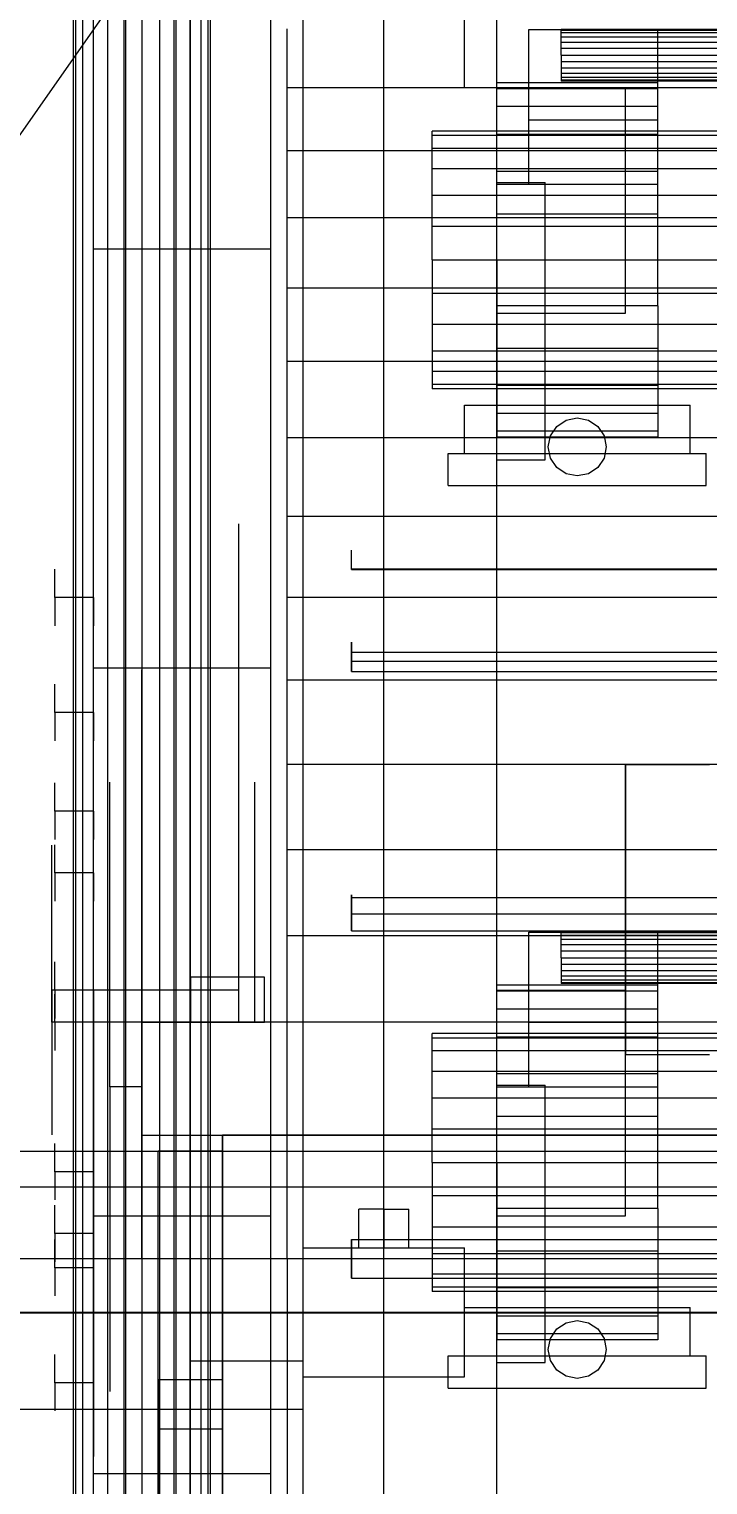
# Model space of a CAD drawing. Header units: millimetres. Extents: x -2500 to 58855, y -53268 to 6837.
# Drawn here: x -1485 to -1274.5, y -34453.5 to -34001.9 of the extents above; entities that cross this region are included whole.
import ezdxf

# ---------------------------------------------------------------- set-up
doc = ezdxf.new("R2010")
doc.units = ezdxf.units.MM
for name, color, linetype, lineweight in [('COTAS_O', 1, 'Continuous', 0), ('COTAS_P', 1, 'Continuous', 0), ('COTAS_R', 1, 'Continuous', 0), ('frontal_briquetadora', 7, 'Continuous', 0), ('frontal_mezcladora', 7, 'Continuous', 0), ('frontal_secador', 7, 'Continuous', 0), ('frontal_tolva', 7, 'Continuous', 0)]:
    doc.layers.add(name, color=color, linetype=linetype, lineweight=lineweight)
doc.dimstyles.new('R19_100', dxfattribs={"dimtxt": 250, "dimasz": 150, "dimexe": 150, "dimexo": 80, "dimgap": 100, "dimtad": 1, "dimtih": 1, "dimtoh": 1, "dimdsep": 46, "dimcen": 0.09, "dimadec": 0, "dimazin": 0, "dimtfac": 1, "dimtdec": 4, "dimtofl": 0, "dimtmove": 0, "dimatfit": 3, "dimfxl": 1, "dimtolj": 1, "dimtzin": 0, "dimarcsym": 0})

# ---------------------------------------------------------------- blocks, each defined once
blk = doc.blocks.new('*D37')
at = {"layer": 'COTAS_R', "color": 0, "lineweight": -2, "transparency": 16777216}
for p, q in [((-1750, -35420), (-1750, -34450)), ((2600, -35420), (2600, -34450)), ((-1600, -34600), (2450, -34600))]:
    blk.add_line(p, q, dxfattribs=at)
at = {"layer": 'COTAS_R', "color": 0, "transparency": 16777216}
for points in [[(-1600, -34575), (-1600, -34625), (-1750, -34600)], [(2450, -34575), (2450, -34625), (2600, -34600)]]:
    blk.add_solid(points, dxfattribs=at)
at = {"layer": 'Defpoints', "color": 0, "transparency": 16777216}
for p in [(2600, -34600), (-1750, -35500), (2600, -35500)]:
    blk.add_point(p, dxfattribs=at)
blk = doc.blocks.new('*D38')
at = {"layer": 'COTAS_O', "color": 0, "lineweight": -2, "transparency": 16777216}
for p, q in [((-1645, -31700), (-875, -31700)), ((-1025, -34250), (-1025, -31850)), ((-1645, -34400), (-875, -34400))]:
    blk.add_line(p, q, dxfattribs=at)
at = {"layer": 'COTAS_O', "color": 0, "transparency": 16777216}
for points in [[(-1050, -31850), (-1000, -31850), (-1025, -31700)], [(-1050, -34250), (-1000, -34250), (-1025, -34400)]]:
    blk.add_solid(points, dxfattribs=at)
at = {"layer": 'Defpoints', "color": 0, "transparency": 16777216}
for p in [(-1725, -31700), (-1025, -31700), (-1725, -34400)]:
    blk.add_point(p, dxfattribs=at)
blk = doc.blocks.new('*D39')
at = {"layer": 'COTAS_O', "color": 0, "lineweight": -2, "transparency": 16777216}
for p, q in [((-1725, -34320), (-1725, -33550)), ((1725, -34320), (1725, -33550)), ((-1575, -33700), (1575, -33700))]:
    blk.add_line(p, q, dxfattribs=at)
at = {"layer": 'COTAS_O', "color": 0, "transparency": 16777216}
for points in [[(-1575, -33675), (-1575, -33725), (-1725, -33700)], [(1575, -33675), (1575, -33725), (1725, -33700)]]:
    blk.add_solid(points, dxfattribs=at)
at = {"layer": 'Defpoints', "color": 0, "transparency": 16777216}
for p in [(1725, -33700), (-1725, -34400), (1725, -34400)]:
    blk.add_point(p, dxfattribs=at)
blk = doc.blocks.new('*D44')
at = {"layer": 'COTAS_O', "color": 0, "lineweight": -2, "transparency": 16777216}
for p, q in [((-1400, -33700), (-630, -33700)), ((-780, -35850), (-780, -33850)), ((-1400, -36000), (-630, -36000))]:
    blk.add_line(p, q, dxfattribs=at)
at = {"layer": 'COTAS_O', "color": 0, "transparency": 16777216}
for points in [[(-805, -33850), (-755, -33850), (-780, -33700)], [(-805, -35850), (-755, -35850), (-780, -36000)]]:
    blk.add_solid(points, dxfattribs=at)
at = {"layer": 'Defpoints', "color": 0, "transparency": 16777216}
for p in [(-1480, -33700), (-780, -33700), (-1480, -36000)]:
    blk.add_point(p, dxfattribs=at)
blk = doc.blocks.new('*D46')
at = {"layer": 'COTAS_P', "color": 0, "lineweight": -2, "transparency": 16777216}
for p, q in [((-1320, -33000), (-550, -33000)), ((-700, -35850), (-700, -33150)), ((-1320, -36000), (-550, -36000))]:
    blk.add_line(p, q, dxfattribs=at)
at = {"layer": 'COTAS_P', "color": 0, "transparency": 16777216}
for points in [[(-725, -33150), (-675, -33150), (-700, -33000)], [(-725, -35850), (-675, -35850), (-700, -36000)]]:
    blk.add_solid(points, dxfattribs=at)
at = {"layer": 'Defpoints', "color": 0, "transparency": 16777216}
for p in [(-1400, -33000), (-700, -33000), (-1400, -36000)]:
    blk.add_point(p, dxfattribs=at)

msp = doc.modelspace()

# ---------------------------------------------------------------- linework, layer by layer
at = {"layer": 'frontal_briquetadora'}
for p, q in [((-1405, -34020.086), (-1405, -34001.746)), ((-1405, -34039.668), (-1405, -34020.086)), ((-630, -34020.086), (-1405, -34020.086)), ((-1405, -34060.408), (-1405, -34039.668)), ((-630, -34039.668), (-1405, -34039.668)), ((-1405, -34082.216), (-1405, -34060.408)), ((-630, -34060.408), (-1405, -34060.408)), ((-1405, -34105), (-1405, -34082.216)), ((-630, -34082.216), (-1405, -34082.216)), ((-1405, -34128.662), (-1405, -34105)), ((-630, -34105), (-1405, -34105)), ((-1405, -34153.1), (-1405, -34128.662)), ((-630, -34128.662), (-1405, -34128.662)), ((-1465, -34158.033), (-1465, -34155.338)), ((-1420, -34158.033), (-1420, -34155.338)), ((-1405, -34178.21), (-1405, -34153.1)), ((-630, -34153.1), (-1405, -34153.1)), ((-1465, -34163.372), (-1465, -34158.033)), ((-1420, -34163.372), (-1420, -34158.033)), ((-1465, -34171.257), (-1465, -34163.372)), ((-1420, -34171.257), (-1420, -34163.372)), ((-1385, -34164.709), (-1385, -34163.55)), ((-1385, -34166.797), (-1385, -34164.709)), ((-1477, -34171.164), (-1477, -34169.426)), ((-1465, -34171.164), (-1465, -34169.426)), ((-1405, -34170.313), (-1405, -34169.4)), ((-1385, -34169.4), (-1385, -34166.797)), ((-1220, -34169.4), (-1385, -34169.4)), ((-1385, -34169.4), (-1385, -34169.412)), ((-1385, -34169.415), (-1385, -34169.402)), ((-1385, -34169.412), (-1385, -34169.424)), ((-1385, -34169.424), (-1385, -34169.436)), ((-1385, -34169.436), (-1385, -34169.448)), ((-1385, -34169.484), (-1385, -34169.443)), ((-1385, -34169.448), (-1385, -34169.46)), ((-1385, -34169.46), (-1385, -34169.472)), ((-1385, -34169.472), (-1385, -34169.484)), ((-1385, -34169.484), (-1220, -34169.484)), ((-1477, -34174.295), (-1477, -34171.164)), ((-1477, -34178.2), (-1477, -34174.295)), ((-1465, -34174.295), (-1465, -34171.164)), ((-1465, -34181.539), (-1465, -34171.257)), ((-1465, -34178.2), (-1465, -34174.295)), ((-1420, -34181.539), (-1420, -34171.257)), ((-1405, -34173.044), (-1405, -34170.313)), ((-1405, -34177.569), (-1405, -34173.044)), ((-1465, -34178.2), (-1477, -34178.2)), ((-1477, -34178.2), (-1477, -34182.105)), ((-1465, -34178.2), (-1465, -34182.105)), ((-1405, -34183.851), (-1405, -34177.569)), ((-1405, -34203.884), (-1405, -34178.21)), ((-630, -34178.21), (-1405, -34178.21)), ((-1477, -34182.105), (-1477, -34185.236)), ((-1465, -34194.029), (-1465, -34181.539)), ((-1465, -34182.105), (-1465, -34185.236)), ((-1420, -34194.029), (-1420, -34181.539)), ((-1477, -34185.236), (-1477, -34186.974)), ((-1465, -34185.236), (-1465, -34186.974)), ((-1405, -34191.835), (-1405, -34183.851)), ((-1405, -34201.454), (-1405, -34191.835)), ((-1385, -34192.355), (-1385, -34192.084)), ((-1385, -34192.084), (-1385, -34192.649)), ((-1385, -34192.334), (-1385, -34192.143)), ((-1385, -34192.143), (-1385, -34193.147)), ((-1385, -34193.68), (-1385, -34192.334)), ((-1385, -34193.425), (-1385, -34192.355)), ((-1385, -34192.649), (-1385, -34193.972)), ((-1465, -34208.492), (-1465, -34194.029)), ((-1420, -34208.492), (-1420, -34194.029)), ((-1385, -34193.147), (-1385, -34195.144)), ((-1385, -34195.144), (-1385, -34193.425)), ((-1385, -34195.912), (-1385, -34193.68)), ((-1385, -34193.972), (-1385, -34195.867)), ((-1385, -34195.144), (-875, -34195.144)), ((-1385, -34195.965), (-1385, -34195.144)), ((-1385, -34195.867), (-1385, -34198.071)), ((-1385, -34198.579), (-1385, -34195.912)), ((-1385, -34196.798), (-1385, -34195.965)), ((-1385, -34197.643), (-1385, -34196.798)), ((-1450, -34202.811), (-1450, -34200.668)), ((-1405, -34202.811), (-1405, -34200.668)), ((-1405, -34212.624), (-1405, -34201.454)), ((-1385, -34198.501), (-1385, -34197.643)), ((-875, -34198.071), (-1385, -34198.071)), ((-1385, -34198.071), (-1385, -34198.531)), ((-1385, -34199.37), (-1385, -34198.501)), ((-1385, -34198.531), (-1385, -34198.989)), ((-1385, -34201.143), (-1385, -34198.579)), ((-1385, -34198.989), (-1385, -34199.441)), ((-1385, -34200.251), (-1385, -34199.37)), ((-1385, -34199.441), (-1385, -34199.885)), ((-1385, -34199.885), (-1385, -34200.318)), ((-1385, -34201.143), (-1385, -34200.251)), ((-1385, -34200.318), (-1385, -34200.739)), ((-1385, -34200.739), (-1385, -34201.143)), ((-1385, -34201.143), (-875, -34201.143)), ((-1477, -34206.838), (-1477, -34205.1)), ((-1465, -34206.838), (-1465, -34205.1)), ((-1450, -34207.07), (-1450, -34202.811)), ((-1405, -34207.07), (-1405, -34202.811)), ((-1405, -34230.013), (-1405, -34203.884)), ((-630, -34203.884), (-1405, -34203.884)), ((-1477, -34209.969), (-1477, -34206.838)), ((-1477, -34213.874), (-1477, -34209.969)), ((-1465, -34209.969), (-1465, -34206.838)), ((-1465, -34224.66), (-1465, -34208.492)), ((-1465, -34213.874), (-1465, -34209.969)), ((-1450, -34213.397), (-1450, -34207.07)), ((-1420, -34224.66), (-1420, -34208.492)), ((-1405, -34213.397), (-1405, -34207.07)), ((-1465, -34213.874), (-1477, -34213.874)), ((-1477, -34213.874), (-1477, -34217.779)), ((-1465, -34213.874), (-1465, -34217.779)), ((-1450, -34221.717), (-1450, -34213.397)), ((-1405, -34225.252), (-1405, -34212.624)), ((-1405, -34221.717), (-1405, -34213.397)), ((-1477, -34217.779), (-1477, -34220.911)), ((-1465, -34217.779), (-1465, -34220.911)), ((-1477, -34220.911), (-1477, -34222.649)), ((-1465, -34220.911), (-1465, -34222.649)), ((-1450, -34231.933), (-1450, -34221.717)), ((-1405, -34231.933), (-1405, -34221.717)), ((-1465, -34242.232), (-1465, -34224.66)), ((-1420, -34242.232), (-1420, -34224.66)), ((-1405, -34239.229), (-1405, -34225.252)), ((-1465, -34237.069), (-1465, -34232.569)), ((-1450, -34243.924), (-1450, -34231.933)), ((-1420, -34237.069), (-1420, -34232.569)), ((-1300, -34230.013), (-1405, -34230.013)), ((-1405, -34256.484), (-1405, -34230.013)), ((-630, -34230.013), (-1405, -34230.013)), ((-1405, -34243.924), (-1405, -34231.933)), ((-1300, -34230), (-1274, -34230)), ((-1300, -34230.013), (-1300, -34230)), ((-1300, -34230), (-1300, -34320)), ((-1300, -34256.484), (-1300, -34230.013)), ((-1477, -34237.444), (-1477, -34235.706)), ((-1477, -34240.575), (-1477, -34237.444)), ((-1465, -34237.444), (-1465, -34235.706)), ((-1465, -34245.807), (-1465, -34237.069)), ((-1465, -34240.575), (-1465, -34237.444)), ((-1460, -34239.65), (-1460, -34235.52)), ((-1420, -34245.807), (-1420, -34237.069)), ((-1415, -34239.632), (-1415, -34235.518)), ((-1477, -34244.48), (-1477, -34240.575)), ((-1465, -34244.48), (-1465, -34240.575)), ((-1465, -34260.879), (-1465, -34242.232)), ((-1460, -34247.728), (-1460, -34239.65)), ((-1420, -34260.879), (-1420, -34242.232)), ((-1415, -34247.679), (-1415, -34239.632)), ((-1405, -34254.436), (-1405, -34239.229)), ((-1465, -34244.48), (-1477, -34244.48)), ((-1477, -34244.48), (-1477, -34248.385)), ((-1465, -34244.48), (-1465, -34248.385)), ((-1465, -34258.276), (-1465, -34245.807)), ((-1450, -34257.551), (-1450, -34243.924)), ((-1420, -34258.276), (-1420, -34245.807)), ((-1405, -34257.551), (-1405, -34243.924)), ((-1477, -34248.385), (-1477, -34251.516)), ((-1465, -34248.385), (-1465, -34251.516)), ((-1460, -34259.401), (-1460, -34247.728)), ((-1415, -34259.31), (-1415, -34247.679)), ((-1478, -34258.472), (-1478, -34255.05)), ((-1477, -34251.516), (-1477, -34253.254)), ((-1477, -34256.634), (-1477, -34254.896)), ((-1465, -34251.516), (-1465, -34253.254)), ((-1465, -34256.634), (-1465, -34254.896)), ((-1465, -34258.472), (-1465, -34255.05)), ((-1405, -34270.744), (-1405, -34254.436)), ((-1478, -34268.216), (-1478, -34258.472)), ((-1477, -34259.765), (-1477, -34256.634)), ((-1477, -34263.67), (-1477, -34259.765)), ((-1465, -34259.765), (-1465, -34256.634)), ((-1465, -34273.752), (-1465, -34258.276)), ((-1465, -34268.216), (-1465, -34258.472)), ((-1465, -34263.67), (-1465, -34259.765)), ((-1460, -34274.16), (-1460, -34259.401)), ((-1450, -34272.653), (-1450, -34257.551)), ((-1420, -34273.752), (-1420, -34258.276)), ((-1415, -34274.018), (-1415, -34259.31)), ((-1405, -34283.185), (-1405, -34256.484)), ((-1300, -34256.484), (-1405, -34256.484)), ((-630, -34256.484), (-1405, -34256.484)), ((-1405, -34272.653), (-1405, -34257.551)), ((-1300, -34283.185), (-1300, -34256.484)), ((-1465, -34263.67), (-1477, -34263.67)), ((-1477, -34263.67), (-1477, -34267.575)), ((-1465, -34280.256), (-1465, -34260.879)), ((-1465, -34263.67), (-1465, -34267.575)), ((-1420, -34280.256), (-1420, -34260.879)), ((-1478, -34282.798), (-1478, -34268.216)), ((-1477, -34267.575), (-1477, -34270.707)), ((-1465, -34267.575), (-1465, -34270.707)), ((-1465, -34282.798), (-1465, -34268.216)), ((-1477, -34270.707), (-1477, -34272.445)), ((-1465, -34270.707), (-1465, -34272.445)), ((-1465, -34291.333), (-1465, -34273.752)), ((-1450, -34289.054), (-1450, -34272.653)), ((-1420, -34291.333), (-1420, -34273.752)), ((-1405, -34288.012), (-1405, -34270.744)), ((-1405, -34289.054), (-1405, -34272.653)), ((-1385, -34270.567), (-1385, -34270.413)), ((-1385, -34270.413), (-1385, -34270.797)), ((-1385, -34270.802), (-1385, -34270.422)), ((-1385, -34270.422), (-1385, -34271.246)), ((-1385, -34271.246), (-1385, -34270.567)), ((-1385, -34270.797), (-1385, -34271.687)), ((-1385, -34272.31), (-1385, -34270.802)), ((-1385, -34271.246), (-875, -34271.246)), ((-1385, -34272.71), (-1385, -34271.246)), ((-1385, -34271.687), (-1385, -34273)), ((-1385, -34274.643), (-1385, -34272.31)), ((-1385, -34274.181), (-1385, -34272.71)), ((-1385, -34273), (-1385, -34274.62)), ((-1460, -34291.36), (-1460, -34274.16)), ((-1415, -34291.164), (-1415, -34274.018)), ((-1385, -34275.659), (-1385, -34274.181)), ((-1385, -34274.62), (-1385, -34276.4)), ((-1385, -34277.33), (-1385, -34274.643)), ((-1385, -34277.143), (-1385, -34275.659)), ((-875, -34276.4), (-1385, -34276.4)), ((-1385, -34276.4), (-1385, -34277.306)), ((-1385, -34278.635), (-1385, -34277.143)), ((-1385, -34277.306), (-1385, -34278.191)), ((-1385, -34279.829), (-1385, -34277.33)), ((-1385, -34278.191), (-1385, -34279.036)), ((-1478, -34300), (-1478, -34282.798)), ((-1465, -34300), (-1465, -34280.256)), ((-1465, -34300), (-1465, -34282.798)), ((-1420, -34300), (-1420, -34280.256)), ((-1385, -34280.133), (-1385, -34278.635)), ((-1385, -34279.036), (-1385, -34279.82)), ((-1385, -34279.82), (-1385, -34280.525)), ((-1385, -34281.638), (-1385, -34279.829)), ((-1385, -34281.638), (-1385, -34280.133)), ((-1385, -34280.525), (-1385, -34281.136)), ((-1385, -34281.136), (-1385, -34281.638)), ((-1385, -34281.638), (-875, -34281.638)), ((-1478, -34291.095), (-1478, -34286.426)), ((-1465, -34291.095), (-1465, -34286.426)), ((-1405, -34310), (-1405, -34283.185)), ((-1300, -34283.185), (-1405, -34283.185)), ((-630, -34283.185), (-1405, -34283.185)), ((-1300, -34310), (-1300, -34283.185)), ((-1478, -34299.509), (-1478, -34291.095)), ((-1477, -34292.964), (-1477, -34291.226)), ((-1465, -34299.509), (-1465, -34291.095)), ((-1465, -34292.964), (-1465, -34291.226)), ((-1465, -34310), (-1465, -34291.333)), ((-1460, -34310.248), (-1460, -34291.36)), ((-1450, -34306.56), (-1450, -34289.054)), ((-1420, -34310), (-1420, -34291.333)), ((-1415, -34310), (-1415, -34291.164)), ((-1405, -34306.094), (-1405, -34288.012)), ((-1405, -34306.56), (-1405, -34289.054)), ((-1477, -34296.095), (-1477, -34292.964)), ((-1477, -34300), (-1477, -34296.095)), ((-1465, -34296.095), (-1465, -34292.964)), ((-1465, -34300), (-1465, -34296.095)), ((-1435, -34296), (-1435, -34310)), ((-1412, -34296), (-1435, -34296)), ((-1420, -34310), (-1420, -34296)), ((-1412, -34296), (-1420, -34296)), ((-1412, -34310), (-1412, -34296)), ((-1478, -34310), (-1478, -34299.509)), ((-1465, -34300), (-1478, -34300)), ((-1478, -34300), (-1478, -34317.202)), ((-1465, -34300), (-1477, -34300)), ((-1477, -34300), (-1477, -34303.905)), ((-1465, -34310), (-1465, -34299.509)), ((-1420, -34300), (-1465, -34300)), ((-1465, -34300), (-1465, -34319.744)), ((-1465, -34300), (-1465, -34303.905)), ((-1465, -34300), (-1465, -34317.202)), ((-1420, -34301.43), (-1420, -34300)), ((-1477, -34302.964), (-1477, -34301.226)), ((-1477, -34306.095), (-1477, -34302.964)), ((-1477, -34303.905), (-1477, -34307.036)), ((-1465, -34302.964), (-1465, -34301.226)), ((-1465, -34306.095), (-1465, -34302.964)), ((-1465, -34303.905), (-1465, -34307.036)), ((-1420, -34302.859), (-1420, -34301.43)), ((-1420, -34304.288), (-1420, -34302.859)), ((-1420, -34305.717), (-1420, -34304.288)), ((-1465, -34310), (-1478, -34310)), ((-1478, -34310), (-1478, -34320.491)), ((-1477, -34310), (-1477, -34306.095)), ((-1477, -34307.036), (-1477, -34308.774)), ((-1465, -34310), (-1477, -34310)), ((-1477, -34310), (-1477, -34313.905)), ((-1465, -34310), (-1465, -34306.095)), ((-1465, -34307.036), (-1465, -34308.774)), ((-1450, -34310), (-1465, -34310)), ((-1465, -34310), (-1465, -34328.667)), ((-1465, -34310), (-1465, -34313.905)), ((-1465, -34310), (-1465, -34320.491)), ((-1450, -34324.968), (-1450, -34306.56)), ((-1450, -34310), (-1450, -34312.823)), ((-1450, -34310), (-1415, -34310)), ((-1420, -34310), (-1450, -34310)), ((-1300, -34310), (-1450, -34310)), ((-590, -34310), (-1450, -34310)), ((-1450, -34310), (-1450, -34315.181)), ((-1450, -34315.087), (-1450, -34310)), ((-1450, -34310), (-1450, -34345)), ((-1435, -34310), (-1412, -34310)), ((-1420, -34307.146), (-1420, -34305.717)), ((-1420, -34308.573), (-1420, -34307.146)), ((-1420, -34310), (-1420, -34308.573)), ((-1420, -34310), (-1412, -34310)), ((-1405, -34324.836), (-1405, -34306.094)), ((-1405, -34324.968), (-1405, -34306.56)), ((-630, -34310), (-1405, -34310)), ((-1300, -34310), (-1405, -34310)), ((-1300, -34310), (-1300, -34320)), ((-1477, -34313.905), (-1477, -34317.036)), ((-1465, -34313.905), (-1465, -34317.036)), ((-1460, -34330), (-1460, -34310.248)), ((-1450, -34312.823), (-1450, -34315.662)), ((-1478, -34317.202), (-1478, -34331.784)), ((-1477, -34317.036), (-1477, -34318.774)), ((-1465, -34317.036), (-1465, -34318.774)), ((-1465, -34317.202), (-1465, -34331.784)), ((-1450, -34320.156), (-1450, -34315.087)), ((-1450, -34315.181), (-1450, -34320.34)), ((-1450, -34315.662), (-1450, -34318.513)), ((-1450, -34318.513), (-1450, -34321.376)), ((-1478, -34320.491), (-1478, -34328.905)), ((-1465, -34319.744), (-1465, -34339.121)), ((-1465, -34320.491), (-1465, -34328.905)), ((-1450, -34325.2), (-1450, -34320.156)), ((-1450, -34320.34), (-1450, -34325.452)), ((-1450, -34321.376), (-1450, -34324.246)), ((-1300, -34320), (-1274, -34320)), ((-1450, -34324.246), (-1450, -34327.122)), ((-1450, -34344.06), (-1450, -34324.968)), ((-1450, -34330.212), (-1450, -34325.2)), ((-1450, -34325.452), (-1450, -34330.497)), ((-1450, -34327.122), (-1450, -34330)), ((-1405, -34344.078), (-1405, -34324.836)), ((-1405, -34344.06), (-1405, -34324.968)), ((-1478, -34328.905), (-1478, -34333.574)), ((-1478, -34331.784), (-1478, -34341.528)), ((-1465, -34328.667), (-1465, -34346.248)), ((-1465, -34328.905), (-1465, -34333.574)), ((-1465, -34331.784), (-1465, -34341.528)), ((-1450, -34330), (-1460, -34330)), ((-1460, -34330), (-1460, -34349.752)), ((-1450, -34332.152), (-1450, -34330)), ((-1450, -34335.187), (-1450, -34330.212)), ((-1450, -34330.497), (-1450, -34335.451)), ((-1450, -34334.302), (-1450, -34332.152)), ((-1450, -34336.451), (-1450, -34334.302)), ((-1450, -34340.118), (-1450, -34335.187)), ((-1450, -34335.451), (-1450, -34340.292)), ((-1450, -34338.596), (-1450, -34336.451)), ((-1478, -34341.528), (-1478, -34344.95)), ((-1465, -34339.121), (-1465, -34357.768)), ((-1465, -34341.528), (-1465, -34344.95)), ((-1450, -34340.736), (-1450, -34338.596)), ((-1450, -34345), (-1450, -34340.118)), ((-1450, -34340.292), (-1450, -34345)), ((-1450, -34342.871), (-1450, -34340.736)), ((-1450, -34345), (-1450, -34342.871)), ((-1450, -34363.614), (-1450, -34344.06)), ((-1450, -34345), (-1425, -34345)), ((-1450, -34345), (-590, -34345)), ((-620, -34345), (-1425, -34345)), ((-1425, -34345), (-1425, -34363.493)), ((-1425, -34345), (-1425, -34363.004)), ((-1425, -34345), (-1425, -34510)), ((-1425, -34345), (-1425, -34360.902)), ((-1425, -34357.983), (-1425, -34345)), ((-1425, -34500), (-1425, -34345)), ((-1405, -34363.614), (-1405, -34344.06)), ((-1405, -34363.655), (-1405, -34344.078)), ((-1477, -34349.293), (-1477, -34347.555)), ((-1477, -34352.425), (-1477, -34349.293)), ((-1465, -34346.248), (-1465, -34361.724)), ((-1465, -34349.293), (-1465, -34347.555)), ((-1465, -34352.425), (-1465, -34349.293)), ((-1460, -34349.752), (-1460, -34368.64)), ((-1445, -34685), (-1445, -34350)), ((-1425, -34350), (-1445, -34350)), ((-1425, -34350), (-1425, -34685)), ((-1477, -34356.33), (-1477, -34352.425)), ((-1465, -34356.33), (-1465, -34352.425)), ((-1450, -34359.818), (-1450, -34353.994)), ((-1465, -34356.33), (-1477, -34356.33)), ((-1477, -34356.33), (-1477, -34360.235)), ((-1465, -34356.33), (-1465, -34360.235)), ((-1465, -34357.768), (-1465, -34375.34)), ((-1425, -34370.433), (-1425, -34357.983)), ((-1477, -34360.235), (-1477, -34363.366)), ((-1477, -34363.366), (-1477, -34365.104)), ((-1465, -34360.235), (-1465, -34363.366)), ((-1465, -34361.724), (-1465, -34374.193)), ((-1465, -34363.366), (-1465, -34365.104)), ((-1450, -34370.313), (-1450, -34359.818)), ((-1450, -34383.4), (-1450, -34363.614)), ((-1425, -34360.902), (-1425, -34373.747)), ((-1425, -34363.004), (-1425, -34379.88)), ((-1425, -34363.493), (-1425, -34380.628)), ((-1405, -34383.4), (-1405, -34363.614)), ((-1405, -34383.4), (-1405, -34363.655)), ((-1477, -34368.484), (-1477, -34366.746)), ((-1477, -34371.615), (-1477, -34368.484)), ((-1465, -34368.484), (-1465, -34366.746)), ((-1465, -34371.615), (-1465, -34368.484)), ((-1460, -34368.64), (-1460, -34385.84)), ((-1477, -34375.52), (-1477, -34371.615)), ((-1465, -34375.52), (-1465, -34371.615)), ((-1450, -34383.4), (-1450, -34370.313)), ((-1425, -34382.237), (-1425, -34370.433)), ((-1465, -34375.52), (-1477, -34375.52)), ((-1477, -34375.52), (-1477, -34379.425)), ((-1477, -34379.089), (-1477, -34377.351)), ((-1465, -34374.193), (-1465, -34382.931)), ((-1465, -34375.34), (-1465, -34391.508)), ((-1465, -34375.52), (-1465, -34379.425)), ((-1465, -34379.089), (-1465, -34377.351)), ((-1425, -34373.747), (-1425, -34382.764)), ((-1385, -34377.401), (-875, -34377.401)), ((-1385, -34378.257), (-1385, -34377.401)), ((-1385, -34377.968), (-1385, -34377.401)), ((-1385, -34377.401), (-1385, -34377.535)), ((-1385, -34377.535), (-1385, -34377.968)), ((-1477, -34382.221), (-1477, -34379.089)), ((-1477, -34379.425), (-1477, -34382.556)), ((-1477, -34386.126), (-1477, -34382.221)), ((-1465, -34382.221), (-1465, -34379.089)), ((-1465, -34379.425), (-1465, -34382.556)), ((-1465, -34386.126), (-1465, -34382.221)), ((-1425, -34379.88), (-1425, -34395.325)), ((-1425, -34380.628), (-1425, -34395.709)), ((-1425, -34393.287), (-1425, -34382.237)), ((-1385, -34379.631), (-1385, -34377.968)), ((-1385, -34377.968), (-1385, -34378.679)), ((-1385, -34379.114), (-1385, -34378.257)), ((-1385, -34378.679), (-1385, -34379.631)), ((-1385, -34379.971), (-1385, -34379.114)), ((-1385, -34382.053), (-1385, -34379.631)), ((-1385, -34379.631), (-1385, -34380.775)), ((-1385, -34380.829), (-1385, -34379.971)), ((-1385, -34380.775), (-1385, -34382.053)), ((-1385, -34381.686), (-1385, -34380.829)), ((-1385, -34382.543), (-1385, -34381.686)), ((-1385, -34384.747), (-1385, -34382.053)), ((-1385, -34382.053), (-1385, -34383.4)), ((-1450, -34383.4), (-1599.2, -34383.4)), ((-1477, -34382.556), (-1477, -34384.294)), ((-1465, -34386.126), (-1477, -34386.126)), ((-1477, -34386.126), (-1477, -34390.031)), ((-1465, -34382.556), (-1465, -34384.294)), ((-1465, -34382.931), (-1465, -34387.431)), ((-1465, -34386.126), (-1465, -34390.031)), ((-1460, -34385.84), (-1460, -34400.599)), ((-1405, -34383.4), (-1450, -34383.4)), ((-1450, -34383.4), (-1450, -34403.186)), ((-1450, -34383.4), (-1450, -34396.487)), ((-1425, -34382.764), (-1425, -34387.412)), ((-1385, -34383.4), (-1405, -34383.4)), ((-1405, -34383.4), (-1405, -34403.145)), ((-1405, -34383.4), (-1405, -34403.186)), ((-1385, -34383.4), (-1385, -34382.543)), ((-875, -34383.4), (-1385, -34383.4)), ((-1385, -34383.4), (-1385, -34384.747)), ((-1385, -34383.4), (-1385, -34384.257)), ((-1385, -34384.257), (-1385, -34385.114)), ((-1385, -34384.747), (-1385, -34386.025)), ((-1385, -34387.169), (-1385, -34384.747)), ((-1385, -34385.114), (-1385, -34385.971)), ((-1385, -34385.971), (-1385, -34386.829)), ((-1385, -34386.025), (-1385, -34387.169)), ((-1385, -34386.829), (-1385, -34387.686)), ((-1477, -34390.031), (-1477, -34393.162)), ((-1465, -34390.031), (-1465, -34393.162)), ((-1385, -34387.169), (-1385, -34388.121)), ((-1385, -34388.832), (-1385, -34387.169)), ((-1385, -34387.686), (-1385, -34388.543)), ((-1385, -34388.121), (-1385, -34388.832)), ((-1385, -34388.543), (-1385, -34389.399)), ((-1385, -34388.832), (-1385, -34389.265)), ((-1385, -34389.399), (-1385, -34388.832)), ((-1385, -34389.265), (-1385, -34389.399)), ((-1385, -34389.399), (-875, -34389.399)), ((-1477, -34393.162), (-1477, -34394.9)), ((-1465, -34391.508), (-1465, -34405.971)), ((-1465, -34393.162), (-1465, -34394.9)), ((-1425, -34403.48), (-1425, -34393.287)), ((-1425, -34395.325), (-1425, -34409.062)), ((-1425, -34395.709), (-1425, -34408.124)), ((-1450, -34396.487), (-1450, -34406.982)), ((-1460, -34400.599), (-1460, -34412.272)), ((-1450, -34403.186), (-1450, -34422.74)), ((-1425, -34412.724), (-1425, -34403.48)), ((-1405, -34403.145), (-1405, -34422.722)), ((-1405, -34403.186), (-1405, -34422.74)), ((-1465, -34405.971), (-1465, -34418.461)), ((-1450, -34406.982), (-1450, -34412.806)), ((-1425, -34408.124), (-1425, -34417.371)), ((-1425, -34409.062), (-1425, -34420.845)), ((-1477, -34414.764), (-1477, -34413.026)), ((-1465, -34414.764), (-1465, -34413.026)), ((-1460, -34412.272), (-1460, -34420.35)), ((-1425, -34420.934), (-1425, -34412.724)), ((-1477, -34417.895), (-1477, -34414.764)), ((-1477, -34421.8), (-1477, -34417.895)), ((-1465, -34417.895), (-1465, -34414.764)), ((-1465, -34421.8), (-1465, -34417.895)), ((-1465, -34418.461), (-1465, -34428.743)), ((-1425, -34417.371), (-1425, -34423.073)), ((-1465, -34421.8), (-1477, -34421.8)), ((-1477, -34421.8), (-1477, -34425.705)), ((-1465, -34421.8), (-1465, -34425.705)), ((-1460, -34420.35), (-1460, -34424.48)), ((-1450, -34422.74), (-1450, -34441.832)), ((-1425, -34420.934), (-1445, -34420.934)), ((-1445, -34685), (-1445, -34420.934)), ((-1445, -34420.934), (-1445, -34423.522)), ((-1425, -34420.845), (-1425, -34430.464)), ((-1425, -34622.143), (-1425, -34420.934)), ((-1405, -34422.722), (-1405, -34441.964)), ((-1405, -34422.74), (-1405, -34441.832)), ((-1477, -34425.705), (-1477, -34428.836)), ((-1465, -34425.705), (-1465, -34428.836)), ((-1445, -34423.522), (-1445, -34425.975)), ((-1445, -34425.975), (-1445, -34428.289)), ((-1425, -34423.073), (-1425, -34425)), ((-1477, -34428.836), (-1477, -34430.574)), ((-1465, -34428.743), (-1465, -34436.628)), ((-1465, -34428.836), (-1465, -34430.574)), ((-1445, -34428.289), (-1445, -34430.461)), ((-1445, -34430.461), (-1445, -34432.49)), ((-1425, -34430.464), (-1425, -34437.746)), ((-1445, -34432.49), (-1445, -34434.372)), ((-1445, -34434.372), (-1445, -34436.107)), ((-1445, -34436.107), (-1425, -34436.107)), ((-1445, -34436.107), (-1445, -34685)), ((-1425, -34441.565), (-1425, -34436.107)), ((-1425, -34436.107), (-1425, -34662.857)), ((-1465, -34436.628), (-1465, -34441.967)), ((-1425, -34437.746), (-1425, -34442.56)), ((-1465, -34441.967), (-1465, -34444.662)), ((-1450, -34441.832), (-1450, -34460.24)), ((-1425, -34444.487), (-1425, -34441.565)), ((-1425, -34442.56), (-1425, -34444.82)), ((-1425, -34444.82), (-1425, -34444.487)), ((-1405, -34441.832), (-1405, -34460.24)), ((-1405, -34441.964), (-1405, -34460.706))]:
    msp.add_line(p, q, dxfattribs=at)
at = {"layer": 'frontal_mezcladora'}
for p, q in [((-1471.2, -34900), (-1471.2, -33450)), ((-1470.478, -34900), (-1470.478, -33450)), ((-1468.36, -34900), (-1468.36, -33450)), ((-1464.991, -34900), (-1464.991, -33450)), ((-1460.6, -34900), (-1460.6, -33450)), ((-1455.487, -34900), (-1455.487, -33450)), ((-1450, -33450), (-1450, -34900)), ((-1444.513, -34900), (-1444.513, -33450)), ((-1439.4, -34900), (-1439.4, -33450)), ((-1435.009, -34900), (-1435.009, -33450)), ((-1431.64, -34900), (-1431.64, -33450)), ((-1429.522, -34900), (-1429.522, -33450)), ((-1428.8, -34900), (-1428.8, -33450))]:
    msp.add_line(p, q, dxfattribs=at)
at = {"layer": 'frontal_secador'}
for p, q in [((-1400, -35335), (-1400, -33065)), ((-1375, -35335), (-1375, -33065)), ((-1375, -34825), (-1375, -33065)), ((-1400, -35350), (-1400, -33100)), ((-1340, -35350), (-1340, -33100)), ((-1440, -34625), (-1440, -33605)), ((-1410, -34625), (-1410, -33605)), ((-1455, -34590), (-1455, -33640)), ((-1435, -34590), (-1435, -33640)), ((-1400, -34020), (-1400, -33980)), ((-1350, -34020), (-1350, -33980)), ((-1330, -34002), (-1290, -34002)), ((-1330, -34030), (-1330, -34002)), ((-1320, -34002.273), (-1320, -34002)), ((1320, -34002), (-1320, -34002)), ((-1320, -34003.072), (-1320, -34002.273)), ((1320, -34002.273), (-1320, -34002.273)), ((-1290, -34030), (-1290, -34002)), ((-1320, -34004.343), (-1320, -34003.072)), ((1320, -34003.072), (-1320, -34003.072)), ((-1320, -34006), (-1320, -34004.343)), ((1320, -34004.343), (-1320, -34004.343)), ((-1320, -34007.929), (-1320, -34006)), ((1320, -34006), (-1320, -34006)), ((-1320, -34010), (-1320, -34007.929)), ((1320, -34007.929), (-1320, -34007.929)), ((-1320, -34010), (-1320, -34012.071)), ((-1320, -34010), (1320, -34010)), ((-1320, -34012.071), (-1320, -34014)), ((1320, -34012.071), (-1320, -34012.071)), ((-1320, -34014), (-1320, -34015.657)), ((1320, -34014), (-1320, -34014)), ((-1320, -34015.657), (-1320, -34016.928)), ((1320, -34015.657), (-1320, -34015.657)), ((-1400, -34020), (-1350, -34020)), ((-1340, -34020.374), (-1340, -34018.5)), ((-1290, -34018.5), (-1340, -34018.5)), ((-1340, -34020), (-1300, -34020)), ((-1340, -34050), (-1340, -34020)), ((-1340, -34025.869), (-1340, -34020.374)), ((-1290, -34020.374), (-1340, -34020.374)), ((-1320, -34016.928), (-1320, -34017.727)), ((1320, -34016.928), (-1320, -34016.928)), ((-1320, -34017.727), (-1320, -34018)), ((1320, -34017.727), (-1320, -34017.727)), ((1320, -34018), (-1320, -34018)), ((-1300, -34050), (-1300, -34020)), ((-1290, -34020.374), (-1290, -34018.5)), ((-1290, -34025.869), (-1290, -34020.374)), ((-1340, -34034.609), (-1340, -34025.869)), ((-1290, -34025.869), (-1340, -34025.869)), ((-1330, -34030), (-1290, -34030)), ((-1330, -34050), (-1330, -34030)), ((-1290, -34034.609), (-1290, -34025.869)), ((-1290, -34050), (-1290, -34030)), ((-1360, -34034.863), (-1360, -34033.5)), ((1360, -34033.5), (-1360, -34033.5)), ((-1340, -34046), (-1340, -34034.609)), ((-1290, -34034.609), (-1340, -34034.609)), ((-1290, -34046), (-1290, -34034.609)), ((-1360, -34038.859), (-1360, -34034.863)), ((1360, -34034.863), (-1360, -34034.863)), ((-1360, -34045.216), (-1360, -34038.859)), ((1360, -34038.859), (-1360, -34038.859)), ((-1360, -34053.5), (-1360, -34045.216)), ((1360, -34045.216), (-1360, -34045.216)), ((-1340, -34059.265), (-1340, -34046)), ((-1290, -34046), (-1340, -34046)), ((-1290, -34059.265), (-1290, -34046)), ((-1340, -34049.5), (-1325, -34049.5)), ((-1340, -34135.5), (-1340, -34049.5)), ((-1340, -34050), (-1300, -34050)), ((-1340, -34090), (-1340, -34050)), ((-1330, -34050), (-1290, -34050)), ((-1325, -34135.5), (-1325, -34049.5)), ((-1300, -34090), (-1300, -34050)), ((-1360, -34063.147), (-1360, -34053.5)), ((1360, -34053.5), (-1360, -34053.5)), ((-1340, -34073.5), (-1340, -34059.265)), ((-1290, -34059.265), (-1340, -34059.265)), ((-1290, -34073.5), (-1290, -34059.265)), ((-1360, -34073.5), (-1360, -34063.147)), ((1360, -34063.147), (-1360, -34063.147)), ((-1465, -34070), (-1410, -34070)), ((-1465, -34200), (-1465, -34070)), ((-1410, -34200), (-1410, -34070)), ((-1360, -34073.5), (-1360, -34083.853)), ((-1360, -34073.5), (1360, -34073.5)), ((-1340, -34073.5), (-1340, -34087.735)), ((-1340, -34073.5), (-1290, -34073.5)), ((-1290, -34087.735), (-1290, -34073.5)), ((-1360, -34083.853), (-1360, -34093.5)), ((1360, -34083.853), (-1360, -34083.853)), ((-1340, -34087.735), (-1340, -34101)), ((-1290, -34087.735), (-1340, -34087.735)), ((-1290, -34087.735), (-1290, -34101)), ((-1340, -34090), (-1300, -34090)), ((-1360, -34093.5), (-1360, -34101.784)), ((1360, -34093.5), (-1360, -34093.5)), ((-1360, -34101.784), (-1360, -34108.141)), ((1360, -34101.784), (-1360, -34101.784)), ((-1340, -34101), (-1340, -34112.391)), ((-1290, -34101), (-1340, -34101)), ((-1290, -34101), (-1290, -34112.391)), ((-1360, -34108.141), (-1360, -34112.137)), ((1360, -34108.141), (-1360, -34108.141)), ((-1360, -34112.137), (-1360, -34113.5)), ((1360, -34112.137), (-1360, -34112.137)), ((1360, -34113.5), (-1360, -34113.5)), ((-1340, -34112.391), (-1340, -34121.131)), ((-1290, -34112.391), (-1340, -34112.391)), ((-1290, -34112.391), (-1290, -34121.131)), ((-1350, -34118.5), (-1280, -34118.5)), ((-1350, -34133.5), (-1350, -34118.5)), ((-1280, -34133.5), (-1280, -34118.5)), ((-1340, -34121.131), (-1340, -34126.626)), ((-1290, -34121.131), (-1340, -34121.131)), ((-1321.364, -34125.136), (-1318.444, -34123.185)), ((-1318.444, -34123.185), (-1315, -34122.5)), ((-1315, -34122.5), (-1311.556, -34123.185)), ((-1311.556, -34123.185), (-1308.636, -34125.136)), ((-1290, -34121.131), (-1290, -34126.626)), ((-1340, -34126.626), (-1340, -34128.5)), ((-1290, -34126.626), (-1340, -34126.626)), ((-1290, -34128.5), (-1340, -34128.5)), ((-1324, -34131.5), (-1323.315, -34128.056)), ((-1323.315, -34128.056), (-1321.364, -34125.136)), ((-1308.636, -34125.136), (-1306.685, -34128.056)), ((-1306.685, -34128.056), (-1306, -34131.5)), ((-1290, -34126.626), (-1290, -34128.5)), ((-1355, -34133.5), (-1275, -34133.5)), ((-1355, -34143.5), (-1355, -34133.5)), ((-1350, -34133.5), (-1280, -34133.5)), ((-1323.315, -34134.944), (-1324, -34131.5)), ((-1306, -34131.5), (-1306.685, -34134.944)), ((-1275, -34143.5), (-1275, -34133.5)), ((-1340, -34135.5), (-1325, -34135.5)), ((-1321.364, -34137.864), (-1323.315, -34134.944)), ((-1318.444, -34139.815), (-1321.364, -34137.864)), ((-1308.636, -34137.864), (-1311.556, -34139.815)), ((-1306.685, -34134.944), (-1308.636, -34137.864)), ((-1315, -34140.5), (-1318.444, -34139.815)), ((-1311.556, -34139.815), (-1315, -34140.5)), ((-1355, -34143.5), (-1275, -34143.5)), ((-1465, -34200), (-1410, -34200)), ((-1330, -34282), (-1290, -34282)), ((-1330, -34310), (-1330, -34282)), ((-1320, -34282.273), (-1320, -34282)), ((1320, -34282), (-1320, -34282)), ((-1320, -34283.072), (-1320, -34282.273)), ((1320, -34282.273), (-1320, -34282.273)), ((-1290, -34310), (-1290, -34282)), ((-1320, -34284.343), (-1320, -34283.072)), ((1320, -34283.072), (-1320, -34283.072)), ((-1320, -34286), (-1320, -34284.343)), ((1320, -34284.343), (-1320, -34284.343)), ((-1320, -34287.929), (-1320, -34286)), ((1320, -34286), (-1320, -34286)), ((-1320, -34290), (-1320, -34287.929)), ((1320, -34287.929), (-1320, -34287.929)), ((-1320, -34290), (-1320, -34292.071)), ((-1320, -34290), (1320, -34290)), ((-1320, -34292.071), (-1320, -34294)), ((1320, -34292.071), (-1320, -34292.071)), ((-1320, -34294), (-1320, -34295.657)), ((1320, -34294), (-1320, -34294)), ((-1320, -34295.657), (-1320, -34296.928)), ((1320, -34295.657), (-1320, -34295.657)), ((-1340, -34300.374), (-1340, -34298.5)), ((-1290, -34298.5), (-1340, -34298.5)), ((-1340, -34300), (-1300, -34300)), ((-1340, -34330), (-1340, -34300)), ((-1340, -34305.869), (-1340, -34300.374)), ((-1290, -34300.374), (-1340, -34300.374)), ((-1320, -34296.928), (-1320, -34297.727)), ((1320, -34296.928), (-1320, -34296.928)), ((-1320, -34297.727), (-1320, -34298)), ((1320, -34297.727), (-1320, -34297.727)), ((1320, -34298), (-1320, -34298)), ((-1300, -34330), (-1300, -34300)), ((-1290, -34300.374), (-1290, -34298.5)), ((-1290, -34305.869), (-1290, -34300.374)), ((-1340, -34314.609), (-1340, -34305.869)), ((-1290, -34305.869), (-1340, -34305.869)), ((-1330, -34310), (-1290, -34310)), ((-1330, -34330), (-1330, -34310)), ((-1290, -34314.609), (-1290, -34305.869)), ((-1290, -34330), (-1290, -34310)), ((-1360, -34314.863), (-1360, -34313.5)), ((1360, -34313.5), (-1360, -34313.5)), ((-1340, -34326), (-1340, -34314.609)), ((-1290, -34314.609), (-1340, -34314.609)), ((-1290, -34326), (-1290, -34314.609)), ((-1360, -34318.859), (-1360, -34314.863)), ((1360, -34314.863), (-1360, -34314.863)), ((-1360, -34325.216), (-1360, -34318.859)), ((1360, -34318.859), (-1360, -34318.859)), ((-1360, -34333.5), (-1360, -34325.216)), ((1360, -34325.216), (-1360, -34325.216)), ((-1340, -34339.265), (-1340, -34326)), ((-1290, -34326), (-1340, -34326)), ((-1290, -34339.265), (-1290, -34326)), ((-1340, -34329.5), (-1325, -34329.5)), ((-1340, -34415.5), (-1340, -34329.5)), ((-1340, -34330), (-1300, -34330)), ((-1340, -34370), (-1340, -34330)), ((-1330, -34330), (-1290, -34330)), ((-1325, -34415.5), (-1325, -34329.5)), ((-1300, -34370), (-1300, -34330)), ((-1360, -34343.147), (-1360, -34333.5)), ((1360, -34333.5), (-1360, -34333.5)), ((-1340, -34353.5), (-1340, -34339.265)), ((-1290, -34339.265), (-1340, -34339.265)), ((-1290, -34353.5), (-1290, -34339.265)), ((-1360, -34353.5), (-1360, -34343.147)), ((1360, -34343.147), (-1360, -34343.147)), ((-1360, -34353.5), (-1360, -34363.853)), ((-1360, -34353.5), (1360, -34353.5)), ((-1340, -34353.5), (-1340, -34367.735)), ((-1340, -34353.5), (-1290, -34353.5)), ((-1290, -34367.735), (-1290, -34353.5)), ((-1360, -34363.853), (-1360, -34373.5)), ((1360, -34363.853), (-1360, -34363.853)), ((-1375, -34368), (-1382.794, -34368)), ((-1382.794, -34380), (-1382.794, -34368)), ((-1375, -34368), (-1367.206, -34368)), ((-1375, -34368), (-1375, -34380)), ((-1367.206, -34380), (-1367.206, -34368)), ((-1340, -34367.735), (-1340, -34381)), ((-1290, -34367.735), (-1340, -34367.735)), ((-1290, -34367.735), (-1290, -34381)), ((-1465, -34370), (-1410, -34370)), ((-1465, -34450), (-1465, -34370)), ((-1410, -34450), (-1410, -34370)), ((-1340, -34370), (-1300, -34370)), ((-1360, -34373.5), (-1360, -34381.784)), ((1360, -34373.5), (-1360, -34373.5)), ((-1400, -34380), (-1350, -34380)), ((-1400, -34420), (-1400, -34380)), ((-1382.794, -34380), (-1375, -34380)), ((-1375, -34380), (-1367.206, -34380)), ((-1360, -34381.784), (-1360, -34388.141)), ((1360, -34381.784), (-1360, -34381.784)), ((-1350, -34420), (-1350, -34380)), ((-1340, -34381), (-1340, -34392.391)), ((-1290, -34381), (-1340, -34381)), ((-1290, -34381), (-1290, -34392.391)), ((-1360, -34388.141), (-1360, -34392.137)), ((1360, -34388.141), (-1360, -34388.141)), ((-1360, -34392.137), (-1360, -34393.5)), ((1360, -34392.137), (-1360, -34392.137)), ((1360, -34393.5), (-1360, -34393.5)), ((-1340, -34392.391), (-1340, -34401.131)), ((-1290, -34392.391), (-1340, -34392.391)), ((-1290, -34392.391), (-1290, -34401.131)), ((-1350, -34398.5), (-1280, -34398.5)), ((-1350, -34413.5), (-1350, -34398.5)), ((-1280, -34413.5), (-1280, -34398.5)), ((-1340, -34401.131), (-1340, -34406.626)), ((-1290, -34401.131), (-1340, -34401.131)), ((-1321.364, -34405.136), (-1318.444, -34403.185)), ((-1318.444, -34403.185), (-1315, -34402.5)), ((-1315, -34402.5), (-1311.556, -34403.185)), ((-1311.556, -34403.185), (-1308.636, -34405.136)), ((-1290, -34401.131), (-1290, -34406.626)), ((-1340, -34406.626), (-1340, -34408.5)), ((-1290, -34406.626), (-1340, -34406.626)), ((-1290, -34408.5), (-1340, -34408.5)), ((-1324, -34411.5), (-1323.315, -34408.056)), ((-1323.315, -34408.056), (-1321.364, -34405.136)), ((-1308.636, -34405.136), (-1306.685, -34408.056)), ((-1306.685, -34408.056), (-1306, -34411.5)), ((-1290, -34406.626), (-1290, -34408.5)), ((-1355, -34413.5), (-1275, -34413.5)), ((-1355, -34423.5), (-1355, -34413.5)), ((-1350, -34413.5), (-1280, -34413.5)), ((-1323.315, -34414.944), (-1324, -34411.5)), ((-1306, -34411.5), (-1306.685, -34414.944)), ((-1275, -34423.5), (-1275, -34413.5)), ((-1435, -34415), (-1400, -34415)), ((-1435, -34695), (-1435, -34415)), ((-1400, -34695), (-1400, -34415)), ((-1340, -34415.5), (-1325, -34415.5)), ((-1321.364, -34417.864), (-1323.315, -34414.944)), ((-1318.444, -34419.815), (-1321.364, -34417.864)), ((-1308.636, -34417.864), (-1311.556, -34419.815)), ((-1306.685, -34414.944), (-1308.636, -34417.864)), ((-1400, -34420), (-1350, -34420)), ((-1315, -34420.5), (-1318.444, -34419.815)), ((-1311.556, -34419.815), (-1315, -34420.5)), ((-1355, -34423.5), (-1275, -34423.5)), ((-1820, -34430), (-1400, -34430)), ((-1400, -34680), (-1400, -34430)), ((-1465, -34450), (-1410, -34450))]:
    msp.add_line(p, q, dxfattribs=at)
at = {"layer": 'frontal_tolva'}
for p, q in [((-1720.416, -34367.194), (-673.416, -32870.194)), ((-1821.5, -34350), (1821.5, -34350)), ((-1821.5, -34361), (1821.5, -34361))]:
    msp.add_line(p, q, dxfattribs=at)

# ---------------------------------------------------------------- dimensions: what is measured, and where the dimension line sits
at = {"layer": 'COTAS_O'}
for p1, p2, distance, picture, middle in [((-1725, -34400), (-1725, -31700), -700, '*D38', (-1025, -33050)), ((-1725, -34400), (1725, -34400), 700, '*D39', (0, -33700)), ((-1480, -36000), (-1480, -33700), -700, '*D44', (-780, -34850))]:
    dim = msp.add_aligned_dim(p1=p1, p2=p2, distance=distance, text='<> O', dimstyle='R19_100', dxfattribs=at)
    dim.commit()
    dim.dimension.update_dxf_attribs({"geometry": picture, "text_midpoint": middle})
at = {"layer": 'COTAS_P'}
dim = msp.add_aligned_dim(p1=(-1400, -36000), p2=(-1400, -33000), distance=-700, text='<> P', dimstyle='R19_100', dxfattribs=at)
dim.commit()
dim.dimension.update_dxf_attribs({"geometry": '*D46', "text_midpoint": (-700, -34500)})
at = {"layer": 'COTAS_R'}
dim = msp.add_aligned_dim(p1=(-1750, -35500), p2=(2600, -35500), distance=900, text='<> R', dimstyle='R19_100', dxfattribs=at)
dim.commit()
dim.dimension.update_dxf_attribs({"geometry": '*D37', "text_midpoint": (425, -34600)})

doc.saveas('drawing.dxf')
